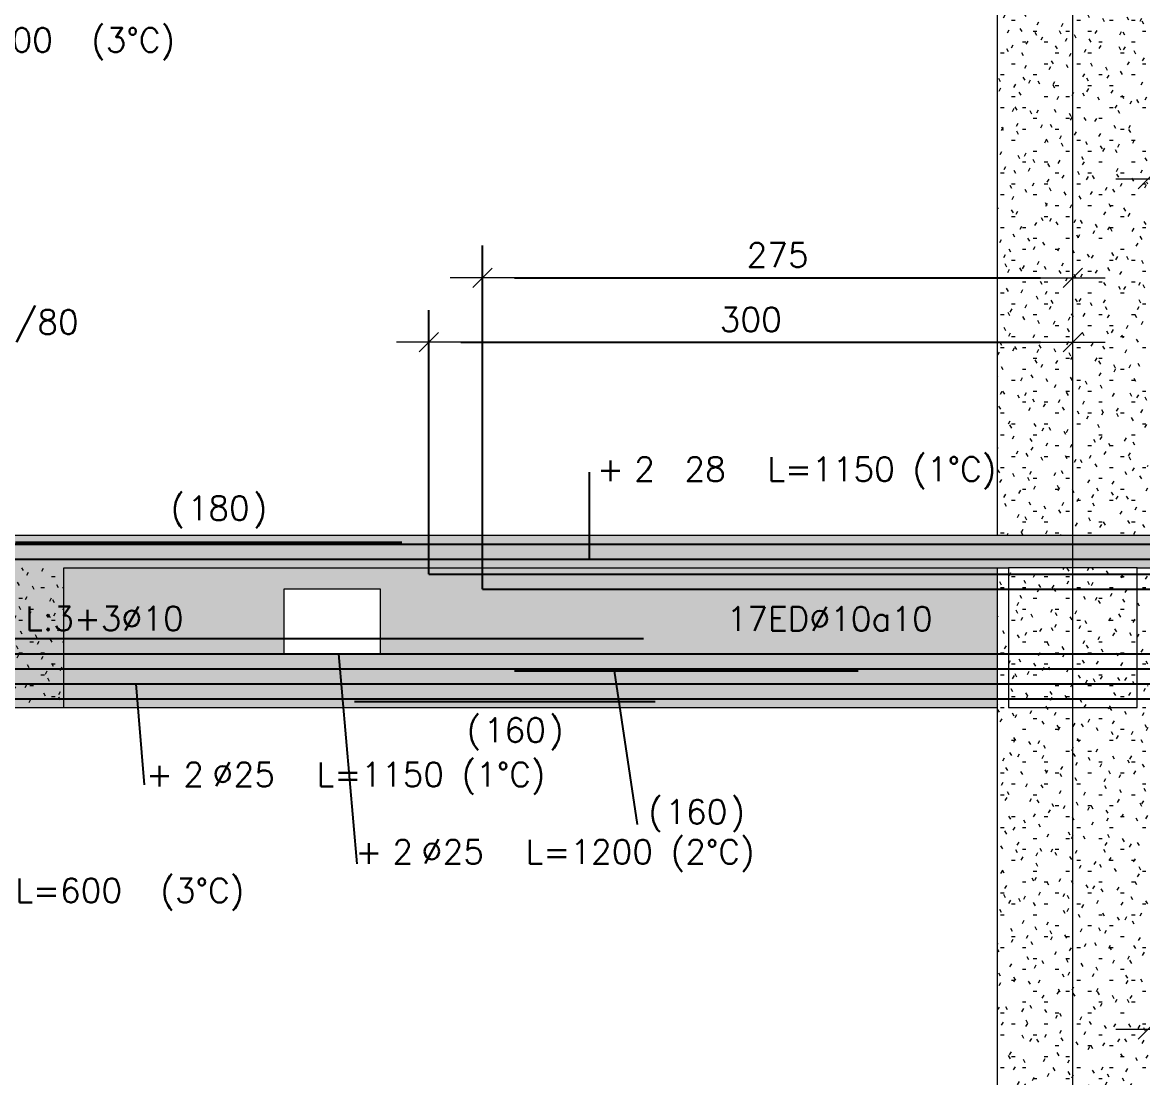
# Model space of a CAD drawing. Extents: x -3544 to 11711, y -11366 to 8565.
# Drawn here: x 1898 to 2419, y 2371 to 2862 of the extents above; entities that cross this region are included whole.
import ezdxf
from ezdxf.enums import TextEntityAlignment as Align

# ---------------------------------------------------------------- set-up
doc = ezdxf.new("R2010")
doc.units = 0
doc.header["$LTSCALE"] = 30
doc.header["$MEASUREMENT"] = 0
doc.linetypes.add('EJE2$0$RLE-PROYECCION', pattern=[0.71438, 0.47625, -0.23813])
doc.layers.get('0').update_dxf_attribs({"linetype": 'CONTINUOUS'})
doc.layers.add('EJE2$0$RLA-ACHURADO', color=30, linetype='EJE2$0$RLE-PROYECCION', lineweight=15, transparency=0.7)
for name, color, linetype, lineweight in [('EJE2$0$RLA-CONTORNO', 30, 'CONTINUOUS', 15), ('EJE2$0$RLA-COTAS', 7, 'CONTINUOUS', 9), ('EJE2$0$RLA-EJES', 1, 'CONTINUOUS', 9), ('EJE2$0$RLA-TEXTOS-1', 9, 'CONTINUOUS', 9)]:
    doc.layers.add(name, color=color, linetype=linetype, lineweight=lineweight)
doc.layers.add('EJE2$0$RLA-FE', color=7, linetype='CONTINUOUS')
doc.layers.add('EJE2$0$RLA-TEXTOS-FE', color=9, linetype='CONTINUOUS')
doc.styles.add('EJE2$0$RomanS', font='romans.shx', dxfattribs={"height": 11.25})
doc.dimstyles.new('EJE2$0$ING-50', dxfattribs={"dimscale": 50, "dimtxt": 0.27, "dimasz": 0.3, "dimexe": 0, "dimexo": 0, "dimgap": 0.1, "dimtad": 1, "dimdec": 1, "dimzin": 12, "dimdsep": 46, "dimtxsty": 'EJE2$0$RomanS', "dimblk": 'EJE2$0$TICK1', "dimblk1": 'EJE2$0$TICK1', "dimblk2": 'EJE2$0$TICK1', "dimcen": 0.09, "dimclrd": 2, "dimclre": 1, "dimclrt": 3, "dimadec": 0, "dimazin": 0, "dimtfac": 1, "dimtdec": 0, "dimtix": 1, "dimtmove": 2, "dimatfit": 3, "dimldrblk": 'EJE2$0$TICK1', "dimfxl": 0, "dimfxlon": 1, "dimtolj": 1, "dimtzin": 0, "dimarcsym": 0})
pattern_1 = [(0, (-1898.762, -1266.802), (20.32, 5.08), [1.676, -13.564, 1.676, -13.564, -81.28]), (0, (-1898.762, -1266.802), (20.32, 5.08), [-30.48, 1.676, -28.804, 1.676, -13.564, -35.56]), (0, (-1898.762, -1266.802), (20.32, 5.08), [-76.2, 1.676, -8.484, 1.676, -23.724]), (120, (-1891.142, -1264.262), (-14.559409, 15.057636), [1.676, -13.564, 1.676, -13.564, -81.28]), (120, (-1891.142, -1264.262), (-14.559409, 15.057636), [-30.48, 1.676, -28.804, 1.676, -13.564, -35.56]), (120, (-1891.142, -1264.262), (-14.559409, 15.057636), [-76.2, 1.676, -8.484, 1.676, -23.724]), (240, (-1888.602, -1254.102), (-5.760591, -20.137636), [1.676, -13.564, 1.676, -13.564, -81.28]), (240, (-1888.602, -1254.102), (-5.760591, -20.137636), [-30.48, 1.676, -28.804, 1.676, -13.564, -35.56]), (240, (-1888.602, -1254.102), (-5.760591, -20.137636), [-76.2, 1.676, -8.484, 1.676, -23.724])]

# ---------------------------------------------------------------- blocks, each defined once
blk = doc.blocks.new('*U228')
at = {"layer": 'EJE2$0$RLA-FE'}
for p, q in [((0, 0), (1068.21, 0)), ((1068.21, 0), (1118.21, 0)), ((1118.21, 0), (1150, 0)), ((1150, 0), (1150, 0))]:
    blk.add_line(p, q, dxfattribs=at)
at = {"layer": 'EJE2$0$RLA-FE', "color": 3, "style": 'EJE2$0$RomanS', "flags": 8}
for tag, p in [('F=', (557.32, 9.32)), ('NUM', (571.73, 9.32))]:
    blk.add_attdef(tag, text='', height=11.25, dxfattribs=at).set_placement(p, align=Align.RIGHT)
at = {"layer": 'EJE2$0$RLA-FE', "color": 3, "style": 'EJE2$0$RomanS'}
for tag, p, flags in [('PHI', (575.63, 9.54), 14), ('DIAM', (585.48, 9.32), 12), ('MINUS', (607.5, 9.32), 13), ('MARK', (620.89, 9.32), 13), ('TEXTO_FE1', (624.19, 9.32), 8), ('TEXTO_FE2', (691.71, 9.34), 8), ('TIPO', (573.8, -75.78), 13), ('NVECES', (559.93, -94.72), 13), ('NUMFE', (563.86, -114.48), 13), ('CAPA', (572.06, -133.6), 13), ('DESPLAZA', (278.34, -151.59), 13), ('ESPACIO', (284.39, -169.95), 13), ('CANT', (298.23, -188.75), 13)]:
    blk.add_attdef(tag, p, '', height=11.25, dxfattribs=dict(at, flags=flags))
blk = doc.blocks.new('*U231')
at = {"layer": 'EJE2$0$RLA-FE'}
blk.add_line((0, 0), (1068.21, 0), dxfattribs=at)
at = {"layer": 'EJE2$0$RLA-FE', "color": 3, "style": 'EJE2$0$RomanS', "flags": 8}
for tag, p in [('F=', (589, 9.32)), ('NUM', (603.41, 9.32))]:
    blk.add_attdef(tag, text='', height=11.25, dxfattribs=at).set_placement(p, align=Align.RIGHT)
at = {"layer": 'EJE2$0$RLA-FE', "color": 3, "style": 'EJE2$0$RomanS'}
for tag, p, flags in [('PHI', (607.31, 9.54), 14), ('DIAM', (617.16, 9.32), 12), ('MINUS', (639.18, 9.32), 13), ('MARK', (652.58, 9.32), 13), ('TEXTO_FE1', (655.88, 9.32), 8), ('TEXTO_FE2', (723.4, 9.34), 8), ('TIPO', (573.8, -75.78), 13), ('NVECES', (559.93, -94.72), 13), ('NUMFE', (563.86, -114.48), 13), ('CAPA', (572.06, -133.6), 13), ('DESPLAZA', (278.34, -151.59), 13), ('ESPACIO', (284.39, -169.95), 13), ('CANT', (298.23, -188.75), 13)]:
    blk.add_attdef(tag, p, '', height=11.25, dxfattribs=dict(at, flags=flags))
blk = doc.blocks.new('*U37')
at = {"layer": 'EJE2$0$RLA-FE', "color": 6}
blk.add_line((0, 1), (180, 1), dxfattribs=at)
at = {"layer": 'EJE2$0$RLA-FE', "color": 3, "style": 'EJE2$0$RomanS', "flags": 8}
for tag, p in [('(', (75.66, 11.14)), ('EMP', (94.68, 11.14)), (')', (113.99, 11.14))]:
    blk.add_attdef(tag, text='', height=11.25, dxfattribs=at).set_placement(p, align=Align.CENTER)
blk = doc.blocks.new('*U43')
at = {"layer": 'EJE2$0$RLA-FE'}
blk.add_line((0, 0), (1068.21, 0), dxfattribs=at)
at = {"layer": 'EJE2$0$RLA-FE', "color": 3, "style": 'EJE2$0$RomanS', "flags": 8}
for tag, p in [('F=', (483.44, 36.32)), ('NUM', (497.85, 36.32))]:
    blk.add_attdef(tag, text='', height=11.25, dxfattribs=at).set_placement(p, align=Align.RIGHT)
at = {"layer": 'EJE2$0$RLA-FE', "color": 3, "style": 'EJE2$0$RomanS'}
for tag, p, flags in [('PHI', (501.74, 36.54), 14), ('DIAM', (511.6, 36.32), 12), ('MINUS', (533.62, 36.32), 13), ('MARK', (547.01, 36.32), 13), ('TEXTO_FE1', (550.31, 36.32), 8), ('TEXTO_FE2', (617.83, 36.34), 8), ('TIPO', (573.8, -75.78), 13), ('NVECES', (559.93, -94.72), 13), ('NUMFE', (563.86, -114.48), 13), ('CAPA', (572.06, -133.6), 13), ('DESPLAZA', (278.34, -151.59), 13), ('ESPACIO', (284.39, -169.95), 13), ('CANT', (298.23, -188.75), 13)]:
    blk.add_attdef(tag, p, '', height=11.25, dxfattribs=dict(at, flags=flags))
blk = doc.blocks.new('*U232')
at = {"layer": 'EJE2$0$RLA-FE'}
for q in [(0, 0), (518.21, 0)]:
    blk.add_line((0, 0), q, dxfattribs=at)
at = {"layer": 'EJE2$0$RLA-FE', "color": 3, "style": 'EJE2$0$RomanS', "flags": 8}
for tag, p in [('F=', (394.52, 66.32)), ('NUM', (408.92, 66.32))]:
    blk.add_attdef(tag, text='', height=11.25, dxfattribs=at).set_placement(p, align=Align.RIGHT)
at = {"layer": 'EJE2$0$RLA-FE', "color": 3, "style": 'EJE2$0$RomanS'}
for tag, p, flags in [('PHI', (412.82, 66.54), 14), ('DIAM', (422.68, 66.32), 12), ('MINUS', (444.69, 66.32), 13), ('MARK', (458.09, 66.32), 13), ('TEXTO_FE1', (461.39, 66.32), 8), ('TEXTO_FE2', (528.91, 66.34), 8), ('TIPO', (298.8, -75.78), 13), ('NVECES', (284.93, -94.72), 13), ('NUMFE', (288.86, -114.48), 13), ('CAPA', (297.06, -133.6), 13), ('DESPLAZA', (278.34, -151.59), 13), ('ESPACIO', (284.39, -169.95), 13), ('CANT', (298.23, -188.75), 13)]:
    blk.add_attdef(tag, p, '', height=11.25, dxfattribs=dict(at, flags=flags))
blk = doc.blocks.new('EJE2$0$TICK1')
for points in [[(-1, 0), (1, 0)], [(-0.3, -0.3), (0.3, 0.3)]]:
    blk.add_lwpolyline(points)
blk = doc.blocks.new('*D91')
at = {"layer": 'EJE2$0$RLA-COTAS', "color": 2, "lineweight": -2, "transparency": 16777216}
blk.add_line((-679.52, 481), (-409.52, 481), dxfattribs=at)
at = {"layer": 'EJE2$0$RLA-COTAS', "color": 2, "lineweight": -2, "transparency": 16777216, "xscale": 15, "yscale": 15, "zscale": 15, "rotation": 180}
blk.add_blockref('EJE2$0$TICK1', (-694.52, 481), dxfattribs=at)
at = {"layer": 'EJE2$0$RLA-COTAS', "color": 2, "lineweight": -2, "transparency": 16777216, "xscale": 15, "yscale": 15, "zscale": 15}
blk.add_blockref('EJE2$0$TICK1', (-394.52, 481), dxfattribs=at)
at = {"layer": 'EJE2$0$RLA-COTAS', "color": 3, "transparency": 16777216, "insert": (-544.52, 491.62), "char_height": 11.25, "attachment_point": 5, "style": 'EJE2$0$RomanS'}
blk.add_mtext('\\A1;300', dxfattribs=at)
blk = doc.blocks.new('*U233')
at = {"layer": 'EJE2$0$RLA-FE'}
for q in [(0, 0), (468.21, 0)]:
    blk.add_line((0, 0), q, dxfattribs=at)
at = {"layer": 'EJE2$0$RLA-FE', "color": 3, "style": 'EJE2$0$RomanS', "flags": 8}
for tag, p in [('F=', (352.46, 96.32)), ('NUM', (366.87, 96.32))]:
    blk.add_attdef(tag, text='', height=11.25, dxfattribs=at).set_placement(p, align=Align.RIGHT)
at = {"layer": 'EJE2$0$RLA-FE', "color": 3, "style": 'EJE2$0$RomanS'}
for tag, p, flags in [('PHI', (370.76, 96.54), 14), ('DIAM', (380.62, 96.32), 12), ('MINUS', (402.64, 96.32), 13), ('MARK', (416.03, 96.32), 13), ('TEXTO_FE1', (419.33, 96.32), 8), ('TEXTO_FE2', (486.85, 96.34), 8), ('TIPO', (273.8, -75.78), 13), ('NVECES', (259.93, -94.72), 13), ('NUMFE', (263.86, -114.48), 13), ('CAPA', (272.06, -133.6), 13), ('DESPLAZA', (278.34, -151.59), 13), ('ESPACIO', (284.39, -169.95), 13), ('CANT', (298.23, -188.75), 13)]:
    blk.add_attdef(tag, p, '', height=11.25, dxfattribs=dict(at, flags=flags))
blk = doc.blocks.new('*D92')
at = {"layer": 'EJE2$0$RLA-COTAS', "color": 2, "lineweight": -2, "transparency": 16777216}
blk.add_line((-654.52, 511), (-409.52, 511), dxfattribs=at)
at = {"layer": 'EJE2$0$RLA-COTAS', "color": 2, "lineweight": -2, "transparency": 16777216, "xscale": 15, "yscale": 15, "zscale": 15, "rotation": 180}
blk.add_blockref('EJE2$0$TICK1', (-669.52, 511), dxfattribs=at)
at = {"layer": 'EJE2$0$RLA-COTAS', "color": 2, "lineweight": -2, "transparency": 16777216, "xscale": 15, "yscale": 15, "zscale": 15}
blk.add_blockref('EJE2$0$TICK1', (-394.52, 511), dxfattribs=at)
at = {"layer": 'EJE2$0$RLA-COTAS', "color": 3, "transparency": 16777216, "insert": (-532.02, 521.62), "char_height": 11.25, "attachment_point": 5, "style": 'EJE2$0$RomanS'}
blk.add_mtext('\\A1;275', dxfattribs=at)
blk = doc.blocks.new('*U220')
at = {"layer": 'EJE2$0$RLA-FE'}
for q in [(0, 0), (1068.21, 0)]:
    blk.add_line((0, 0), q, dxfattribs=at)
at = {"layer": 'EJE2$0$RLA-FE', "color": 3, "style": 'EJE2$0$RomanS', "flags": 8}
for tag, p in [('F=', (385.03, -19.89)), ('NUM', (399.44, -19.89))]:
    blk.add_attdef(tag, text='', height=11.25, dxfattribs=at).set_placement(p, align=Align.RIGHT)
at = {"layer": 'EJE2$0$RLA-FE', "color": 3, "style": 'EJE2$0$RomanS'}
for tag, p, flags in [('PHI', (403.33, -19.68), 12), ('DIAM', (413.19, -19.89), 12), ('MINUS', (435.21, -19.89), 13), ('MARK', (448.6, -19.89), 13), ('TEXTO_FE1', (451.9, -19.89), 8), ('TEXTO_FE2', (519.42, -19.88), 8), ('TIPO', (573.8, -57.92), 13), ('NVECES', (559.93, -76.86), 13), ('NUMFE', (563.86, -96.62), 13), ('CAPA', (572.06, -115.74), 13), ('DESPLAZA', (277.18, -134.17), 13), ('ESPACIO', (283.22, -152.53), 13), ('CANT', (297.06, -171.33), 13)]:
    blk.add_attdef(tag, p, '', height=11.25, dxfattribs=dict(at, flags=flags))
blk = doc.blocks.new('*U60')
at = {"layer": 'EJE2$0$RLA-FE'}
blk.add_line((0, 0), (1068.21, 0), dxfattribs=at)
at = {"layer": 'EJE2$0$RLA-FE', "color": 3, "style": 'EJE2$0$RomanS'}
for tag, p, flags in [('PHI', (501.74, -47.68), 12), ('DIAM', (511.6, -47.89), 12), ('MINUS', (533.62, -47.89), 13), ('MARK', (547.01, -47.89), 13), ('TEXTO_FE1', (550.31, -47.89), 8), ('TEXTO_FE2', (617.83, -47.88), 8), ('TIPO', (573.8, -57.92), 13), ('NVECES', (559.93, -76.86), 13), ('NUMFE', (563.86, -96.62), 13), ('CAPA', (572.06, -115.74), 13), ('DESPLAZA', (277.18, -134.17), 13), ('ESPACIO', (283.22, -152.53), 13), ('CANT', (297.06, -171.33), 13)]:
    blk.add_attdef(tag, p, '', height=11.25, dxfattribs=dict(at, flags=flags))
at = {"layer": 'EJE2$0$RLA-FE', "color": 3, "style": 'EJE2$0$RomanS', "flags": 8}
for tag, p in [('F=', (483.44, -47.89)), ('NUM', (497.85, -47.89))]:
    blk.add_attdef(tag, text='', height=11.25, dxfattribs=at).set_placement(p, align=Align.RIGHT)
blk = doc.blocks.new('*U216')
at = {"layer": 'EJE2$0$RLA-FE'}
for p, q in [((0, 0), (1068.21, 0)), ((1068.21, 0), (1118.21, 0)), ((1118.21, 0), (1150, 0)), ((1150, 0), (1150, 0))]:
    blk.add_line(p, q, dxfattribs=at)
at = {"layer": 'EJE2$0$RLA-FE', "color": 3, "style": 'EJE2$0$RomanS', "flags": 8}
for tag, p in [('F=', (584.22, -19.89)), ('NUM', (598.63, -19.89))]:
    blk.add_attdef(tag, text='', height=11.25, dxfattribs=at).set_placement(p, align=Align.RIGHT)
at = {"layer": 'EJE2$0$RLA-FE', "color": 3, "style": 'EJE2$0$RomanS'}
for tag, p, flags in [('PHI', (602.53, -19.68), 12), ('DIAM', (612.38, -19.89), 12), ('MINUS', (634.4, -19.89), 13), ('MARK', (647.8, -19.89), 13), ('TEXTO_FE1', (651.1, -19.89), 8), ('TEXTO_FE2', (718.62, -19.88), 8), ('TIPO', (573.8, -57.92), 13), ('NVECES', (559.93, -76.86), 13), ('NUMFE', (563.86, -96.62), 13), ('CAPA', (572.06, -115.74), 13), ('DESPLAZA', (277.18, -134.17), 13), ('ESPACIO', (283.22, -152.53), 13), ('CANT', (297.06, -171.33), 13)]:
    blk.add_attdef(tag, p, '', height=11.25, dxfattribs=dict(at, flags=flags))
blk = doc.blocks.new('*U63')
at = {"layer": 'EJE2$0$RLA-FE', "color": 6}
blk.add_line((0, -1), (140, -1), dxfattribs=at)
at = {"layer": 'EJE2$0$RLA-FE', "color": 3, "style": 'EJE2$0$RomanS', "flags": 8}
for tag, p in [('(', (55.66, -19.94)), ('EMP', (74.68, -19.94)), (')', (93.99, -19.94))]:
    blk.add_attdef(tag, text='', height=11.25, dxfattribs=at).set_placement(p, align=Align.CENTER)
blk = doc.blocks.new('*U217')
at = {"layer": 'EJE2$0$RLA-FE'}
for p, q in [((0, 0), (1118.21, 0)), ((1118.21, 0), (1168.21, 0)), ((1168.21, 0), (1200, 0)), ((1200, 0), (1200, 0))]:
    blk.add_line(p, q, dxfattribs=at)
at = {"layer": 'EJE2$0$RLA-FE', "color": 3, "style": 'EJE2$0$RomanS'}
for tag, p, flags in [('TIPO', (598.8, -57.92), 13), ('PHI', (554.97, -72.68), 12), ('DIAM', (564.82, -72.89), 12), ('MINUS', (586.84, -72.89), 13), ('MARK', (600.23, -72.89), 13), ('TEXTO_FE1', (603.53, -72.89), 8), ('TEXTO_FE2', (671.05, -72.88), 8), ('NVECES', (584.93, -76.86), 13), ('NUMFE', (588.86, -96.62), 13), ('CAPA', (597.06, -115.74), 13), ('DESPLAZA', (277.18, -134.17), 13), ('ESPACIO', (283.22, -152.53), 13), ('CANT', (297.06, -171.33), 13)]:
    blk.add_attdef(tag, p, '', height=11.25, dxfattribs=dict(at, flags=flags))
at = {"layer": 'EJE2$0$RLA-FE', "color": 3, "style": 'EJE2$0$RomanS', "flags": 8}
for tag, p in [('F=', (536.66, -72.89)), ('NUM', (551.07, -72.89))]:
    blk.add_attdef(tag, text='', height=11.25, dxfattribs=at).set_placement(p, align=Align.RIGHT)
blk = doc.blocks.new('*U221')
at = {"layer": 'EJE2$0$RLA-FE'}
for q in [(0, 0), (1118.21, 0)]:
    blk.add_line((0, 0), q, dxfattribs=at)
at = {"layer": 'EJE2$0$RLA-FE', "color": 3, "style": 'EJE2$0$RomanS'}
for tag, p, flags in [('TIPO', (598.8, -57.92), 13), ('PHI', (513.74, -72.68), 12), ('DIAM', (523.6, -72.89), 12), ('MINUS', (545.62, -72.89), 13), ('MARK', (559.01, -72.89), 13), ('TEXTO_FE1', (562.31, -72.89), 8), ('TEXTO_FE2', (629.83, -72.88), 8), ('NVECES', (584.93, -76.86), 13), ('NUMFE', (588.86, -96.62), 13), ('CAPA', (597.06, -115.74), 13), ('DESPLAZA', (277.18, -134.17), 13), ('ESPACIO', (283.22, -152.53), 13), ('CANT', (297.06, -171.33), 13)]:
    blk.add_attdef(tag, p, '', height=11.25, dxfattribs=dict(at, flags=flags))
at = {"layer": 'EJE2$0$RLA-FE', "color": 3, "style": 'EJE2$0$RomanS', "flags": 8}
for tag, p in [('F=', (495.44, -72.89)), ('NUM', (509.85, -72.89))]:
    blk.add_attdef(tag, text='', height=11.25, dxfattribs=at).set_placement(p, align=Align.RIGHT)
blk = doc.blocks.new('*U69')
at = {"layer": 'EJE2$0$RLA-FE', "color": 6}
blk.add_line((0, -1), (160, -1), dxfattribs=at)
at = {"layer": 'EJE2$0$RLA-FE', "color": 3, "style": 'EJE2$0$RomanS', "flags": 8}
for tag, p in [('(', (65.66, -72.26)), ('EMP', (84.68, -72.26)), (')', (103.99, -72.26))]:
    blk.add_attdef(tag, text='', height=11.25, dxfattribs=at).set_placement(p, align=Align.CENTER)
blk = doc.blocks.new('*U219')
at = {"layer": 'EJE2$0$RLA-FE'}
blk.add_line((0, 0), (1118.21, 0), dxfattribs=at)
at = {"layer": 'EJE2$0$RLA-FE', "color": 3, "style": 'EJE2$0$RomanS'}
for tag, p, flags in [('TIPO', (598.8, -57.92), 13), ('NVECES', (584.93, -76.86), 13), ('PHI', (506.64, -97.68), 12), ('DIAM', (516.49, -97.89), 12), ('MINUS', (538.51, -97.89), 13), ('MARK', (551.9, -97.89), 13), ('TEXTO_FE1', (555.21, -97.89), 8), ('NUMFE', (588.86, -96.62), 13), ('TEXTO_FE2', (622.73, -97.88), 8), ('CAPA', (597.06, -115.74), 13), ('DESPLAZA', (277.18, -134.17), 13), ('ESPACIO', (283.22, -152.53), 13), ('CANT', (297.06, -171.33), 13)]:
    blk.add_attdef(tag, p, '', height=11.25, dxfattribs=dict(at, flags=flags))
at = {"layer": 'EJE2$0$RLA-FE', "color": 3, "style": 'EJE2$0$RomanS', "flags": 8}
for tag, p in [('F=', (488.33, -97.89)), ('NUM', (502.74, -97.89))]:
    blk.add_attdef(tag, text='', height=11.25, dxfattribs=at).set_placement(p, align=Align.RIGHT)
blk = doc.blocks.new('*U218')
at = {"layer": 'EJE2$0$RLA-FE'}
for p, q in [((0, 0), (518.21, 0)), ((518.21, 0), (568.21, 0)), ((568.21, 0), (600, 0)), ((600, 0), (600, 0))]:
    blk.add_line(p, q, dxfattribs=at)
at = {"layer": 'EJE2$0$RLA-FE', "color": 3, "style": 'EJE2$0$RomanS'}
for tag, p, flags in [('TIPO', (298.8, -57.92), 13), ('NVECES', (284.93, -76.86), 13), ('NUMFE', (288.86, -96.62), 13), ('CAPA', (297.06, -115.74), 13), ('PHI', (258.98, -122.68), 12), ('DIAM', (268.84, -122.89), 12), ('MINUS', (290.85, -122.89), 13), ('MARK', (304.25, -122.89), 13), ('TEXTO_FE1', (307.55, -122.89), 8), ('TEXTO_FE2', (375.07, -122.88), 8), ('DESPLAZA', (277.18, -134.17), 13), ('ESPACIO', (283.22, -152.53), 13), ('CANT', (297.06, -171.33), 13)]:
    blk.add_attdef(tag, p, '', height=11.25, dxfattribs=dict(at, flags=flags))
at = {"layer": 'EJE2$0$RLA-FE', "color": 3, "style": 'EJE2$0$RomanS', "flags": 8}
for tag, p in [('F=', (240.68, -122.89)), ('NUM', (255.08, -122.89))]:
    blk.add_attdef(tag, text='', height=11.25, dxfattribs=at).set_placement(p, align=Align.RIGHT)
blk = doc.blocks.new('*D95')
at = {"layer": 'EJE2$0$RLA-COTAS', "color": 2, "lineweight": -2, "transparency": 16777216}
blk.add_line((-209.52, 161), (-344.52, 161), dxfattribs=at)
at = {"layer": 'EJE2$0$RLA-COTAS', "color": 2, "lineweight": -2, "transparency": 16777216, "xscale": 15, "yscale": 15, "zscale": 15, "rotation": 180}
blk.add_blockref('EJE2$0$TICK1', (-359.52, 161), dxfattribs=at)
at = {"layer": 'EJE2$0$RLA-COTAS', "color": 2, "lineweight": -2, "transparency": 16777216, "xscale": 15, "yscale": 15, "zscale": 15}
blk.add_blockref('EJE2$0$TICK1', (-194.52, 161), dxfattribs=at)
at = {"layer": 'EJE2$0$RLA-COTAS', "color": 3, "transparency": 16777216, "insert": (-277.02, 171.62), "char_height": 11.25, "attachment_point": 5, "style": 'EJE2$0$RomanS'}
blk.add_mtext('\\A1;165', dxfattribs=at)
blk = doc.blocks.new('*U79')
at = {"layer": 'EJE2$0$RLA-FE', "color": 3, "style": 'EJE2$0$RomanS'}
for tag, p, flags in [('TIPO', (298.8, -57.92), 13), ('NVECES', (284.93, -76.86), 13), ('NUMFE', (288.86, -96.62), 13), ('CAPA', (297.06, -115.74), 13), ('PHI', (226.74, -122.68), 12), ('DIAM', (236.6, -122.89), 12), ('MINUS', (258.62, -122.89), 13), ('MARK', (272.01, -122.89), 13), ('TEXTO_FE1', (275.31, -122.89), 8), ('TEXTO_FE2', (342.83, -122.88), 8), ('DESPLAZA', (277.18, -134.17), 13), ('ESPACIO', (283.22, -152.53), 13), ('CANT', (297.06, -171.33), 13)]:
    blk.add_attdef(tag, p, '', height=11.25, dxfattribs=dict(at, flags=flags))
at = {"layer": 'EJE2$0$RLA-FE', "color": 3, "style": 'EJE2$0$RomanS', "flags": 8}
for tag, p in [('F=', (208.44, -122.89)), ('NUM', (222.85, -122.89))]:
    blk.add_attdef(tag, text='', height=11.25, dxfattribs=at).set_placement(p, align=Align.RIGHT)
blk = doc.blocks.new('*D132')
at = {"layer": 'EJE2$0$RLA-COTAS', "color": 2, "lineweight": -2, "transparency": 16777216}
blk.add_line((-209.52, 557), (-344.52, 557), dxfattribs=at)
at = {"layer": 'EJE2$0$RLA-COTAS', "color": 2, "lineweight": -2, "transparency": 16777216, "xscale": 15, "yscale": 15, "zscale": 15, "rotation": 180}
blk.add_blockref('EJE2$0$TICK1', (-359.52, 557), dxfattribs=at)
at = {"layer": 'EJE2$0$RLA-COTAS', "color": 2, "lineweight": -2, "transparency": 16777216, "xscale": 15, "yscale": 15, "zscale": 15}
blk.add_blockref('EJE2$0$TICK1', (-194.52, 557), dxfattribs=at)
at = {"layer": 'EJE2$0$RLA-COTAS', "color": 3, "transparency": 16777216, "insert": (-277.02, 567.62), "char_height": 11.25, "attachment_point": 5, "style": 'EJE2$0$RomanS'}
blk.add_mtext('\\A1;165', dxfattribs=at)
blk = doc.blocks.new('EJE2')
at = {"layer": 'EJE2$0$RLA-ACHURADO'}
h = blk.add_hatch(dxfattribs=at)
h.set_pattern_fill('FP_1', color=256, style=0, pattern_type=2)
h.set_pattern_definition(pattern_1)
h.paths.add_polyline_path([(-364.52, 391), (-359.52, 391), (-359.52, 772), (-364.52, 772), (-364.52, 707), (-424.52, 707), (-424.52, 772), (-429.52, 772), (-429.52, 391), (-424.52, 391)], flags=0)
h = blk.add_hatch(dxfattribs=at)
h.set_pattern_fill('FP_1', color=256, style=0, pattern_type=2)
h.set_pattern_definition(pattern_1)
h.paths.add_polyline_path([(-30.16, 376), (2140.48, 376), (2140.48, 391), (-1734.52, 391), (-1734.52, 376), (-726.61, 376)], flags=0)
h.paths.add_polyline_path([(-2429.52, 376), (-2054.52, 376), (-2054.52, 391), (-2429.52, 391)], flags=0)
h = blk.add_hatch(dxfattribs=at)
h.set_pattern_fill('FP_1', color=256, style=0, pattern_type=2)
h.set_pattern_definition([(0, (-898.762, -2071.1674), (20.32, 5.08), [1.676, -13.564, 1.676, -13.564, -81.28]), (0, (-898.762, -2071.1674), (20.32, 5.08), [-30.48, 1.676, -28.804, 1.676, -13.564, -35.56]), (0, (-898.762, -2071.1674), (20.32, 5.08), [-76.2, 1.676, -8.484, 1.676, -23.724]), (120, (-891.142, -2068.6274), (-14.559409, 15.057636), [1.676, -13.564, 1.676, -13.564, -81.28]), (120, (-891.142, -2068.6274), (-14.559409, 15.057636), [-30.48, 1.676, -28.804, 1.676, -13.564, -35.56]), (120, (-891.142, -2068.6274), (-14.559409, 15.057636), [-76.2, 1.676, -8.484, 1.676, -23.724]), (240, (-888.602, -2058.4674), (-5.760591, -20.137636), [1.676, -13.564, 1.676, -13.564, -81.28]), (240, (-888.602, -2058.4674), (-5.760591, -20.137636), [-30.48, 1.676, -28.804, 1.676, -13.564, -35.56]), (240, (-888.602, -2058.4674), (-5.760591, -20.137636), [-76.2, 1.676, -8.484, 1.676, -23.724])])
h.paths.add_polyline_path([(-762.02, 366), (-717.02, 366), (-717.02, 336), (-762.02, 336)])
h.paths.add_polyline_path([(-429.52, 311), (-429.52, 376), (-1359.52, 376), (-1359.52, 311)])
h.paths.add_polyline_path([(-1027.02, 366), (-1027.02, 336), (-1072.02, 336), (-1072.02, 366)])
h = blk.add_hatch(dxfattribs=at)
h.set_pattern_fill('FP_1', color=256, style=0, pattern_type=2)
h.set_pattern_definition(pattern_1)
h.paths.add_polyline_path([(-864.52, 311), (-864.52, 376), (-924.52, 376), (-924.52, 311)], flags=0)
h = blk.add_hatch(dxfattribs=at)
h.set_pattern_fill('FP_1', color=256, style=0, pattern_type=2)
h.set_pattern_definition(pattern_1)
h.paths.add_polyline_path([(-359.52, -5), (-359.52, 376), (-364.52, 376), (-364.52, 311), (-424.52, 311), (-424.52, 376), (-429.52, 376), (-429.52, -5)], flags=0)
h = blk.add_hatch(dxfattribs=at)
h.set_pattern_fill('FP_1', color=256, style=0, pattern_type=2)
h.set_pattern_definition(pattern_1)
h.paths.add_polyline_path([(-364.52, 311), (-364.52, 376), (-424.52, 376), (-424.52, 311)], flags=0)
at = {"layer": 'EJE2$0$RLA-CONTORNO'}
for p, q in [((-429.52, 391), (-429.52, 772)), ((2140.48, 391), (-1734.52, 391)), ((-864.52, 376), (-424.52, 376)), ((-864.52, 311), (-864.52, 376)), ((-429.52, -5), (-429.52, 376)), ((-424.52, 376), (-424.52, 311)), ((-364.52, 376), (-424.51, 376)), ((-364.52, 376), (75.48, 376)), ((-364.52, 311), (-364.52, 376)), ((-924.52, 311), (-864.52, 311)), ((-864.52, 311), (-429.52, 311)), ((-424.52, 311), (-364.52, 311))]:
    blk.add_line(p, q, dxfattribs=at)
blk.add_lwpolyline([(-762.02, 336), (-717.02, 336), (-717.02, 366), (-762.02, 366)], close=True, dxfattribs=at)
at = {"layer": 'EJE2$0$RLA-EJES'}
blk.add_line((-394.52, -598.79), (-394.52, 1460.5), dxfattribs=at)
at = {"layer": 'EJE2$0$RLA-FE', "color": 1}
for p, q in [((-669.52, 366), (-669.52, 526)), ((-694.52, 373), (-694.52, 496))]:
    blk.add_line(p, q, dxfattribs=at)
at = {"layer": 'EJE2$0$RLA-FE', "color": 2}
for p, q in [((-619.78, 420.53), (-619.78, 380)), ((-736.5, 336), (-727.97, 238.11)), ((-597.24, 256.47), (-608.02, 328)), ((-826.92, 275.01), (-830.73, 322))]:
    blk.add_line(p, q, dxfattribs=at)
at = {"layer": 'EJE2$0$RLA-FE'}
ref = blk.add_blockref('*U79', (-1194.52, 739), dxfattribs=at)
ref.add_attrib('TEXTO_FE1', 'L=600', (-919.21, 616.11), dxfattribs={"color": 3, "height": 11.25, "style": 'EJE2$0$RomanS'})
ref.add_attrib('TEXTO_FE2', '(3°C)', (-851.69, 616.12), dxfattribs={"color": 3, "height": 11.25, "style": 'EJE2$0$RomanS'})
for name, p in [('*U233', (-669.52, 366)), ('*U232', (-694.52, 373)), ('*U228', (-1857.02, 387)), ('*U231', (-887.02, 387)), ('*U217', (-1694.52, 329)), ('*U221', (-654.52, 329)), ('*U216', (-1707.02, 315)), ('*U220', (-717.02, 315))]:
    blk.add_blockref(name, p, dxfattribs=at)
ref = blk.add_blockref('*U43', (-1087.02, 380), dxfattribs=at)
ref.add_attrib('DIAM', '28', (-575.42, 416.32), dxfattribs={"color": 3, "height": 11.25, "style": 'EJE2$0$RomanS'})
ref.add_attrib('NUM', '2', dxfattribs={"color": 3, "height": 11.25, "style": 'EJE2$0$RomanS'}).set_placement((-589.17, 416.32), align=Align.RIGHT)
ref.add_attrib('TEXTO_FE1', 'L=1150', (-536.71, 416.32), dxfattribs={"color": 3, "height": 11.25, "style": 'EJE2$0$RomanS'})
ref.add_attrib('TEXTO_FE2', '(1°C)', (-469.19, 416.34), dxfattribs={"color": 3, "height": 11.25, "style": 'EJE2$0$RomanS'})
ref.add_attrib('F=', '+', dxfattribs={"color": 3, "height": 11.25, "style": 'EJE2$0$RomanS'}).set_placement((-603.58, 416.32), align=Align.RIGHT)
ref = blk.add_blockref('*U37', (-887.02, 387), dxfattribs=at)
ref.add_attrib('EMP', '180', dxfattribs={"color": 3, "height": 11.25, "style": 'EJE2$0$RomanS'}).set_placement((-792.34, 398.14), align=Align.CENTER)
ref.add_attrib('(', '(', dxfattribs={"color": 3, "height": 11.25, "style": 'EJE2$0$RomanS'}).set_placement((-811.36, 398.14), align=Align.CENTER)
ref.add_attrib(')', ')', dxfattribs={"color": 3, "height": 11.25, "style": 'EJE2$0$RomanS'}).set_placement((-773.02, 398.14), align=Align.CENTER)
ref = blk.add_blockref('*U218', (-1194.52, 343), dxfattribs=at)
ref.add_attrib('TEXTO_FE1', 'L=600', (-886.97, 220.11), dxfattribs={"color": 3, "height": 11.25, "style": 'EJE2$0$RomanS'})
ref.add_attrib('TEXTO_FE2', '(3°C)', (-819.45, 220.12), dxfattribs={"color": 3, "height": 11.25, "style": 'EJE2$0$RomanS'})
ref = blk.add_blockref('*U219', (-1204.52, 336), dxfattribs=at)
ref.add_attrib('DIAM', '25', (-688.03, 238.11), dxfattribs={"color": 3, "height": 11.25, "style": 'EJE2$0$RomanS'})
ref.add_attrib('NUM', '2', dxfattribs={"color": 3, "height": 11.25, "style": 'EJE2$0$RomanS'}).set_placement((-701.78, 238.11), align=Align.RIGHT)
ref.add_attrib('TEXTO_FE1', 'L=1200', (-649.31, 238.11), dxfattribs={"color": 3, "height": 11.25, "style": 'EJE2$0$RomanS'})
ref.add_attrib('TEXTO_FE2', '(2°C)', (-581.79, 238.12), dxfattribs={"color": 3, "height": 11.25, "style": 'EJE2$0$RomanS'})
ref.add_attrib('PHI', '%%C', (-697.88, 238.32), dxfattribs={"color": 3, "height": 11.25, "style": 'EJE2$0$RomanS'})
ref.add_attrib('F=', '+', dxfattribs={"color": 3, "height": 11.25, "style": 'EJE2$0$RomanS'}).set_placement((-716.19, 238.11), align=Align.RIGHT)
ref = blk.add_blockref('*U69', (-654.52, 329), dxfattribs=at)
ref.add_attrib('EMP', '160', dxfattribs={"color": 3, "height": 11.25, "style": 'EJE2$0$RomanS'}).set_placement((-569.84, 256.74), align=Align.CENTER)
ref.add_attrib('(', '(', dxfattribs={"color": 3, "height": 11.25, "style": 'EJE2$0$RomanS'}).set_placement((-588.86, 256.74), align=Align.CENTER)
ref.add_attrib(')', ')', dxfattribs={"color": 3, "height": 11.25, "style": 'EJE2$0$RomanS'}).set_placement((-550.52, 256.74), align=Align.CENTER)
ref = blk.add_blockref('*U60', (-1297.02, 322), dxfattribs=at)
ref.add_attrib('DIAM', '25', (-785.42, 274.11), dxfattribs={"color": 3, "height": 11.25, "style": 'EJE2$0$RomanS'})
ref.add_attrib('NUM', '2', dxfattribs={"color": 3, "height": 11.25, "style": 'EJE2$0$RomanS'}).set_placement((-799.17, 274.11), align=Align.RIGHT)
ref.add_attrib('TEXTO_FE1', 'L=1150', (-746.71, 274.11), dxfattribs={"color": 3, "height": 11.25, "style": 'EJE2$0$RomanS'})
ref.add_attrib('TEXTO_FE2', '(1°C)', (-679.19, 274.12), dxfattribs={"color": 3, "height": 11.25, "style": 'EJE2$0$RomanS'})
ref.add_attrib('PHI', '%%C', (-795.27, 274.32), dxfattribs={"color": 3, "height": 11.25, "style": 'EJE2$0$RomanS'})
ref.add_attrib('F=', '+', dxfattribs={"color": 3, "height": 11.25, "style": 'EJE2$0$RomanS'}).set_placement((-813.58, 274.11), align=Align.RIGHT)
ref = blk.add_blockref('*U63', (-729.08, 314.75), dxfattribs=at)
ref.add_attrib('EMP', '160', dxfattribs={"color": 3, "height": 11.25, "style": 'EJE2$0$RomanS'}).set_placement((-654.4, 294.81), align=Align.CENTER)
ref.add_attrib('(', '(', dxfattribs={"color": 3, "height": 11.25, "style": 'EJE2$0$RomanS'}).set_placement((-673.43, 294.81), align=Align.CENTER)
ref.add_attrib(')', ')', dxfattribs={"color": 3, "height": 11.25, "style": 'EJE2$0$RomanS'}).set_placement((-635.09, 294.81), align=Align.CENTER)
at = {"layer": 'EJE2$0$RLA-TEXTOS-1', "insert": (-892.7, 488.54), "char_height": 11.25, "width": 77.8962, "attachment_point": 5, "line_spacing_factor": 0.941778, "style": 'EJE2$0$RomanS'}
blk.add_mtext('V. 60/80', dxfattribs=at)
at = {"layer": 'EJE2$0$RLA-TEXTOS-FE', "color": 9, "style": 'EJE2$0$RomanS'}
for s, p in [('L:3+3%%C10', (-845.54, 346.79)), ('17ED%%C10a10', (-507.79, 346.64))]:
    blk.add_text(s, height=11.25, dxfattribs=at).set_placement(p, align=Align.CENTER)
at = {"layer": 'EJE2$0$RLA-COTAS'}
for p1, p2, distance, picture, middle in [((-194.52, 739), (-359.52, 739), 182, '*D132', (-277.02, 567.62)), ((-669.52, 366), (-394.52, 366), 145, '*D92', (-532.02, 521.62)), ((-694.52, 373), (-394.52, 373), 108, '*D91', (-544.52, 491.62)), ((-194.52, 343), (-359.52, 343), 182, '*D95', (-277.02, 171.62))]:
    dim = blk.add_aligned_dim(p1=p1, p2=p2, distance=distance, dimstyle='EJE2$0$ING-50', dxfattribs=at)
    dim.commit()
    dim.dimension.update_dxf_attribs({"geometry": picture, "text_midpoint": middle})

msp = doc.modelspace()

# ---------------------------------------------------------------- block references
msp.add_blockref('EJE2', (2781.39, 2232.23))

doc.saveas('drawing.dxf')
